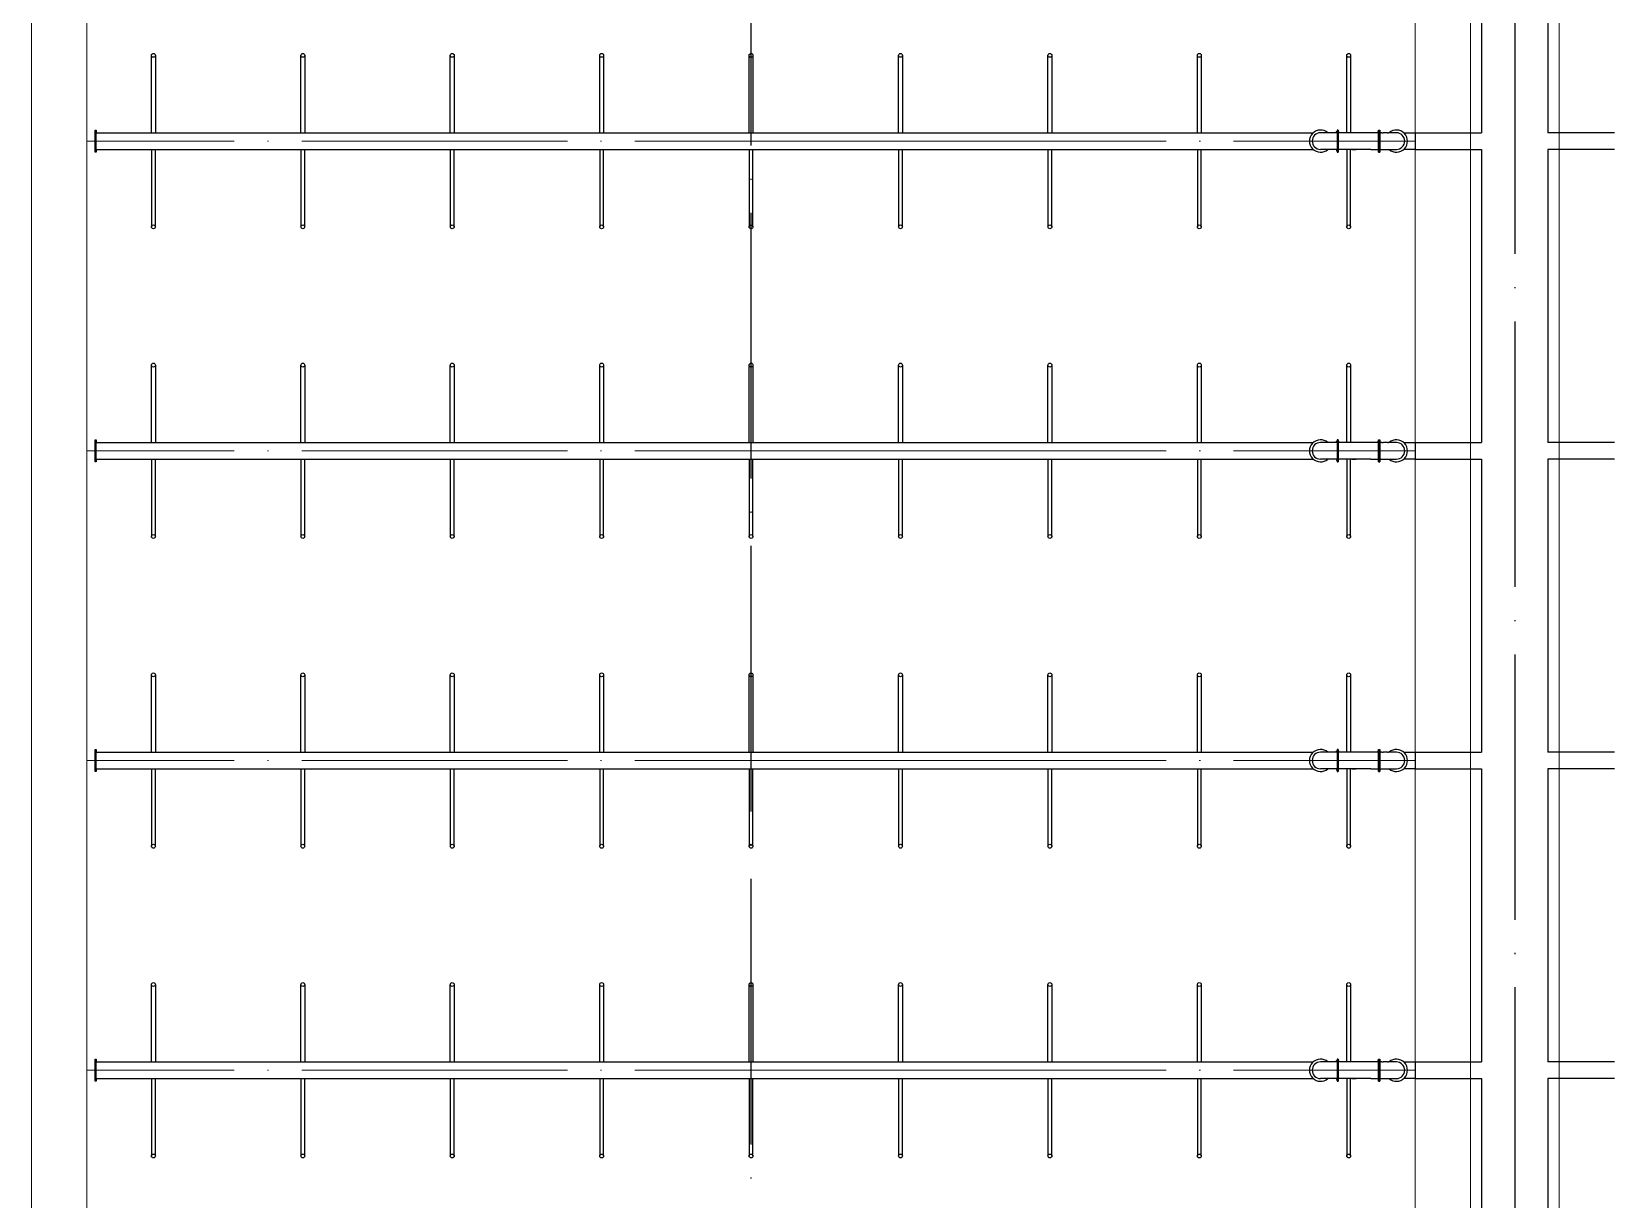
# Model space of a CAD drawing. Header units: millimetres. Extents: x 279 to 2876, y -494 to 1800.
# Drawn here: x 2597.9 to 2740.9, y 925.5 to 1031.1 of the extents above; entities that cross this region are included whole.
import ezdxf

# ---------------------------------------------------------------- set-up
doc = ezdxf.new("R2010")
doc.units = ezdxf.units.MM
doc.linetypes.add('ACAD_ISO04W100', pattern=[30, 24, -3, 0, -3])
doc.layers.add('图层1', color=1, linetype='Continuous', lineweight=25, plot=False)
doc.layers.add('图层2', color=5, linetype='Continuous', lineweight=25, plot=False)

msp = doc.modelspace()

# ---------------------------------------------------------------- linework, layer by layer
at = {"lineweight": 0}
for p, q in [((2727.89462, 845.16504), (2727.89462, 1095.16504)), ((2727.89462, 845.16504), (2727.89462, 1095.16504)), ((2735.8947, 845.16504), (2735.8947, 1095.16504)), ((2735.8947, 845.16504), (2735.8947, 1095.16504)), ((2597.89462, 835.16504), (2597.89462, 1085.16504)), ((2597.89462, 835.16504), (2597.89462, 1085.16504)), ((2602.89462, 1080.16504), (2602.89462, 840.16504)), ((2722.89462, 840.16504), (2722.89462, 1080.16504))]:
    msp.add_line(p, q, dxfattribs=at)
at = {"linetype": 'ACAD_ISO04W100'}
for p, q in [((2731.89466, 1095.16504), (2731.89466, 822.16504)), ((2731.89466, 1095.16504), (2731.89466, 822.16504)), ((2662.89462, 840.16504), (2662.89462, 1090.16504))]:
    msp.add_line(p, q, dxfattribs=at)
at = {"linetype": 'ACAD_ISO04W100', "lineweight": 0}
for p, q in [((2676.39462, 1021.16504), (2602.89462, 1021.16504)), ((2676.39462, 1021.16504), (2722.89462, 1021.16504)), ((2676.39462, 993.16504), (2602.89462, 993.16504)), ((2676.39462, 993.16504), (2722.89462, 993.16504)), ((2676.39462, 965.16504), (2602.89462, 965.16504)), ((2676.39462, 965.16504), (2722.89462, 965.16504)), ((2676.39462, 937.16504), (2602.89462, 937.16504)), ((2676.39462, 937.16504), (2722.89462, 937.16504))]:
    msp.add_line(p, q, dxfattribs=at)
at = {"layer": '图层1'}
for p, q in [((2718.89462, 1021.91504), (2714.34738, 1021.91504)), ((2715.80428, 1022.01504), (2715.80428, 1022.03504)), ((2715.80428, 1022.03504), (2715.82928, 1022.03504)), ((2715.82928, 1022.01504), (2715.80428, 1022.01504)), ((2715.82928, 1022.03504), (2715.82928, 1022.05504)), ((2715.82928, 1022.05504), (2715.83928, 1022.05504)), ((2715.82928, 1022.03504), (2715.82928, 1022.01504)), ((2715.82928, 1022.01504), (2715.82928, 1021.99504)), ((2715.82928, 1021.99504), (2715.83928, 1021.99504)), ((2715.83928, 1022.05504), (2715.83928, 1022.03504)), ((2715.83928, 1022.03504), (2715.85428, 1022.03504)), ((2715.83928, 1022.01504), (2715.83928, 1022.03504)), ((2715.85428, 1022.01504), (2715.83928, 1022.01504)), ((2715.83928, 1021.99504), (2715.83928, 1022.01504)), ((2715.95428, 1022.16504), (2715.85428, 1022.16504)), ((2715.85428, 1022.16504), (2715.85428, 1020.45633)), ((2715.85428, 1022.16504), (2715.85428, 1020.16364)), ((2715.85428, 1022.16504), (2715.95428, 1022.16504)), ((2715.85428, 1022.01504), (2715.85428, 1021.91504)), ((2715.95428, 1022.01504), (2715.95428, 1022.16504)), ((2715.95428, 1022.16504), (2715.95428, 1020.16364)), ((2715.95428, 1022.03504), (2715.97428, 1022.03504)), ((2715.95428, 1021.91504), (2715.95428, 1022.01504)), ((2715.97428, 1022.01504), (2715.95428, 1022.01504)), ((2715.95428, 1020.16504), (2715.95428, 1021.91504)), ((2715.97428, 1022.03504), (2715.97428, 1022.01504)), ((2719.29462, 1021.91504), (2718.89462, 1021.91504)), ((2719.89462, 1021.91504), (2719.29462, 1021.91504)), ((2719.54973, 1022.01504), (2719.54973, 1022.03504)), ((2719.54973, 1022.03504), (2719.57473, 1022.03504)), ((2719.57473, 1022.01504), (2719.54973, 1022.01504)), ((2719.57473, 1022.03504), (2719.57473, 1022.05504)), ((2719.57473, 1022.05504), (2719.58473, 1022.05504)), ((2719.57473, 1022.03504), (2719.57473, 1022.01504)), ((2719.57473, 1022.01504), (2719.57473, 1021.99504)), ((2719.57473, 1021.99504), (2719.58473, 1021.99504)), ((2719.58473, 1022.05504), (2719.58473, 1022.03504)), ((2719.58473, 1022.03504), (2719.59973, 1022.03504)), ((2719.58473, 1022.01504), (2719.58473, 1022.03504)), ((2719.59973, 1022.01504), (2719.58473, 1022.01504)), ((2719.58473, 1021.99504), (2719.58473, 1022.01504)), ((2719.59973, 1021.91504), (2719.59973, 1022.16504)), ((2719.59973, 1022.16504), (2719.69973, 1022.16504)), ((2719.59973, 1022.16504), (2719.59973, 1020.16364)), ((2719.59973, 1022.16504), (2719.69973, 1022.16504)), ((2719.59973, 1022.01504), (2719.59973, 1021.91504)), ((2719.59973, 1020.16504), (2719.59973, 1021.91504)), ((2719.69973, 1022.16504), (2719.69973, 1021.91504)), ((2719.69973, 1022.16504), (2719.69973, 1020.16364)), ((2719.69973, 1022.03504), (2719.71973, 1022.03504)), ((2719.71973, 1022.01504), (2719.69973, 1022.01504)), ((2719.69973, 1020.41504), (2719.69973, 1021.91504)), ((2719.71973, 1022.03504), (2719.71973, 1022.01504)), ((2719.89462, 1021.91504), (2719.99462, 1021.91504)), ((2720.39462, 1021.91504), (2719.99462, 1021.91504)), ((2720.39462, 1021.91504), (2720.49462, 1021.91504)), ((2721.20479, 1021.91504), (2720.49462, 1021.91504)), ((2721.86623, 1021.91504), (2721.89462, 1021.91504)), ((2721.89462, 1021.91504), (2722.89462, 1021.91504)), ((2722.89462, 1021.91504), (2722.89462, 1020.41504)), ((2718.89462, 1020.41504), (2714.34738, 1020.41504)), ((2715.82928, 1020.31364), (2715.80428, 1020.31364)), ((2715.80428, 1020.31364), (2715.80428, 1020.29364)), ((2715.80428, 1020.29364), (2715.82928, 1020.29364)), ((2715.82928, 1020.31364), (2715.82928, 1020.33364)), ((2715.82928, 1020.33364), (2715.83928, 1020.33364)), ((2715.82928, 1020.29364), (2715.82928, 1020.31364)), ((2715.82928, 1020.29364), (2715.82928, 1020.27364)), ((2715.82928, 1020.27364), (2715.83928, 1020.27364)), ((2715.83928, 1020.33364), (2715.83928, 1020.31364)), ((2715.85428, 1020.31364), (2715.83928, 1020.31364)), ((2715.83928, 1020.31364), (2715.83928, 1020.29364)), ((2715.83928, 1020.29364), (2715.85428, 1020.29364)), ((2715.83928, 1020.27364), (2715.83928, 1020.29364)), ((2715.85428, 1020.45633), (2715.85428, 1020.41504)), ((2715.85428, 1020.41504), (2715.85428, 1020.16504)), ((2715.85428, 1020.16504), (2715.95428, 1020.16504)), ((2715.85428, 1020.16364), (2715.95428, 1020.16364)), ((2715.97428, 1020.31364), (2715.95428, 1020.31364)), ((2715.95428, 1020.29364), (2715.97428, 1020.29364)), ((2715.97428, 1020.29364), (2715.97428, 1020.31364)), ((2718.89462, 1020.41504), (2719.29462, 1020.41504)), ((2719.29462, 1020.41504), (2719.89462, 1020.41504)), ((2719.57473, 1020.31364), (2719.54973, 1020.31364)), ((2719.54973, 1020.31364), (2719.54973, 1020.29364)), ((2719.54973, 1020.29364), (2719.57473, 1020.29364)), ((2719.57473, 1020.31364), (2719.57473, 1020.33364)), ((2719.57473, 1020.33364), (2719.58473, 1020.33364)), ((2719.57473, 1020.29364), (2719.57473, 1020.31364)), ((2719.57473, 1020.29364), (2719.57473, 1020.27364)), ((2719.57473, 1020.27364), (2719.58473, 1020.27364)), ((2719.58473, 1020.33364), (2719.58473, 1020.31364)), ((2719.59973, 1020.31364), (2719.58473, 1020.31364)), ((2719.58473, 1020.31364), (2719.58473, 1020.29364)), ((2719.58473, 1020.29364), (2719.59973, 1020.29364)), ((2719.58473, 1020.27364), (2719.58473, 1020.29364)), ((2719.59973, 1020.41504), (2719.59973, 1020.16504)), ((2719.69973, 1020.16504), (2719.59973, 1020.16504)), ((2719.59973, 1020.16504), (2719.69973, 1020.16504)), ((2719.59973, 1020.16364), (2719.69973, 1020.16364)), ((2719.69973, 1020.41504), (2719.69973, 1020.16504)), ((2719.69973, 1020.16504), (2719.69973, 1020.41504)), ((2719.71973, 1020.31364), (2719.69973, 1020.31364)), ((2719.69973, 1020.29364), (2719.71973, 1020.29364)), ((2719.71973, 1020.29364), (2719.71973, 1020.31364)), ((2719.89462, 1020.41504), (2719.99462, 1020.41504)), ((2719.99462, 1020.41504), (2720.39462, 1020.41504)), ((2720.39462, 1020.41504), (2720.49462, 1020.41504)), ((2720.49462, 1020.41504), (2721.19462, 1020.41504)), ((2721.89462, 1020.41504), (2721.86623, 1020.41504)), ((2722.89462, 1020.41504), (2721.89462, 1020.41504)), ((2718.89462, 993.91504), (2714.34738, 993.91504)), ((2715.80428, 994.01504), (2715.80428, 994.03504)), ((2715.80428, 994.03504), (2715.82928, 994.03504)), ((2715.82928, 994.01504), (2715.80428, 994.01504)), ((2715.82928, 994.03504), (2715.82928, 994.05504)), ((2715.82928, 994.05504), (2715.83928, 994.05504)), ((2715.82928, 994.03504), (2715.82928, 994.01504)), ((2715.82928, 994.01504), (2715.82928, 993.99504)), ((2715.82928, 993.99504), (2715.83928, 993.99504)), ((2715.83928, 994.05504), (2715.83928, 994.03504)), ((2715.83928, 994.03504), (2715.85428, 994.03504)), ((2715.83928, 994.01504), (2715.83928, 994.03504)), ((2715.85428, 994.01504), (2715.83928, 994.01504)), ((2715.83928, 993.99504), (2715.83928, 994.01504)), ((2715.95428, 994.16504), (2715.85428, 994.16504)), ((2715.85428, 994.16504), (2715.85428, 992.45633)), ((2715.85428, 994.16504), (2715.85428, 992.16364)), ((2715.85428, 994.16504), (2715.95428, 994.16504)), ((2715.85428, 994.01504), (2715.85428, 993.91504)), ((2715.95428, 994.01504), (2715.95428, 994.16504)), ((2715.95428, 994.16504), (2715.95428, 992.16364)), ((2715.95428, 994.03504), (2715.97428, 994.03504)), ((2715.95428, 993.91504), (2715.95428, 994.01504)), ((2715.97428, 994.01504), (2715.95428, 994.01504)), ((2715.95428, 992.16504), (2715.95428, 993.91504)), ((2715.97428, 994.03504), (2715.97428, 994.01504)), ((2719.29462, 993.91504), (2718.89462, 993.91504)), ((2719.89462, 993.91504), (2719.29462, 993.91504)), ((2719.54973, 994.01504), (2719.54973, 994.03504)), ((2719.54973, 994.03504), (2719.57473, 994.03504)), ((2719.57473, 994.01504), (2719.54973, 994.01504)), ((2719.57473, 994.03504), (2719.57473, 994.05504)), ((2719.57473, 994.05504), (2719.58473, 994.05504)), ((2719.57473, 994.03504), (2719.57473, 994.01504)), ((2719.57473, 994.01504), (2719.57473, 993.99504)), ((2719.57473, 993.99504), (2719.58473, 993.99504)), ((2719.58473, 994.05504), (2719.58473, 994.03504)), ((2719.58473, 994.03504), (2719.59973, 994.03504)), ((2719.58473, 994.01504), (2719.58473, 994.03504)), ((2719.59973, 994.01504), (2719.58473, 994.01504)), ((2719.58473, 993.99504), (2719.58473, 994.01504)), ((2719.59973, 993.91504), (2719.59973, 994.16504)), ((2719.59973, 994.16504), (2719.69973, 994.16504)), ((2719.59973, 994.16504), (2719.59973, 992.16364)), ((2719.59973, 994.16504), (2719.69973, 994.16504)), ((2719.59973, 994.01504), (2719.59973, 993.91504)), ((2719.59973, 992.16504), (2719.59973, 993.91504)), ((2719.69973, 994.16504), (2719.69973, 993.91504)), ((2719.69973, 994.16504), (2719.69973, 992.16364)), ((2719.69973, 994.03504), (2719.71973, 994.03504)), ((2719.71973, 994.01504), (2719.69973, 994.01504)), ((2719.69973, 992.41504), (2719.69973, 993.91504)), ((2719.71973, 994.03504), (2719.71973, 994.01504)), ((2719.89462, 993.91504), (2719.99462, 993.91504)), ((2720.39462, 993.91504), (2719.99462, 993.91504)), ((2720.39462, 993.91504), (2720.49462, 993.91504)), ((2721.20479, 993.91504), (2720.49462, 993.91504)), ((2721.86623, 993.91504), (2721.89462, 993.91504)), ((2721.89462, 993.91504), (2722.89462, 993.91504)), ((2722.89462, 993.91504), (2722.89462, 992.41504)), ((2715.85428, 992.45633), (2715.85428, 992.41504)), ((2718.89462, 992.41504), (2714.34738, 992.41504)), ((2715.82928, 992.31364), (2715.80428, 992.31364)), ((2715.80428, 992.31364), (2715.80428, 992.29364)), ((2715.80428, 992.29364), (2715.82928, 992.29364)), ((2715.82928, 992.31364), (2715.82928, 992.33364)), ((2715.82928, 992.33364), (2715.83928, 992.33364)), ((2715.82928, 992.29364), (2715.82928, 992.31364)), ((2715.82928, 992.29364), (2715.82928, 992.27364)), ((2715.82928, 992.27364), (2715.83928, 992.27364)), ((2715.83928, 992.33364), (2715.83928, 992.31364)), ((2715.85428, 992.31364), (2715.83928, 992.31364)), ((2715.83928, 992.31364), (2715.83928, 992.29364)), ((2715.83928, 992.29364), (2715.85428, 992.29364)), ((2715.83928, 992.27364), (2715.83928, 992.29364)), ((2715.85428, 992.41504), (2715.85428, 992.16504)), ((2715.85428, 992.16504), (2715.95428, 992.16504)), ((2715.85428, 992.16364), (2715.95428, 992.16364)), ((2715.97428, 992.31364), (2715.95428, 992.31364)), ((2715.95428, 992.29364), (2715.97428, 992.29364)), ((2715.97428, 992.29364), (2715.97428, 992.31364)), ((2718.89462, 992.41504), (2719.29462, 992.41504)), ((2719.29462, 992.41504), (2719.89462, 992.41504)), ((2719.57473, 992.31364), (2719.54973, 992.31364)), ((2719.54973, 992.31364), (2719.54973, 992.29364)), ((2719.54973, 992.29364), (2719.57473, 992.29364)), ((2719.57473, 992.31364), (2719.57473, 992.33364)), ((2719.57473, 992.33364), (2719.58473, 992.33364)), ((2719.57473, 992.29364), (2719.57473, 992.31364)), ((2719.57473, 992.29364), (2719.57473, 992.27364)), ((2719.57473, 992.27364), (2719.58473, 992.27364)), ((2719.58473, 992.33364), (2719.58473, 992.31364)), ((2719.59973, 992.31364), (2719.58473, 992.31364)), ((2719.58473, 992.31364), (2719.58473, 992.29364)), ((2719.58473, 992.29364), (2719.59973, 992.29364)), ((2719.58473, 992.27364), (2719.58473, 992.29364)), ((2719.59973, 992.41504), (2719.59973, 992.16504)), ((2719.69973, 992.16504), (2719.59973, 992.16504)), ((2719.59973, 992.16504), (2719.69973, 992.16504)), ((2719.59973, 992.16364), (2719.69973, 992.16364)), ((2719.69973, 992.41504), (2719.69973, 992.16504)), ((2719.69973, 992.16504), (2719.69973, 992.41504)), ((2719.71973, 992.31364), (2719.69973, 992.31364)), ((2719.69973, 992.29364), (2719.71973, 992.29364)), ((2719.71973, 992.29364), (2719.71973, 992.31364)), ((2719.89462, 992.41504), (2719.99462, 992.41504)), ((2719.99462, 992.41504), (2720.39462, 992.41504)), ((2720.39462, 992.41504), (2720.49462, 992.41504)), ((2720.49462, 992.41504), (2721.19462, 992.41504)), ((2721.89462, 992.41504), (2721.86623, 992.41504)), ((2722.89462, 992.41504), (2721.89462, 992.41504)), ((2718.89462, 965.91504), (2714.34738, 965.91504)), ((2715.80428, 966.01504), (2715.80428, 966.03504)), ((2715.80428, 966.03504), (2715.82928, 966.03504)), ((2715.82928, 966.01504), (2715.80428, 966.01504)), ((2715.82928, 966.03504), (2715.82928, 966.05504)), ((2715.82928, 966.05504), (2715.83928, 966.05504)), ((2715.82928, 966.03504), (2715.82928, 966.01504)), ((2715.82928, 966.01504), (2715.82928, 965.99504)), ((2715.82928, 965.99504), (2715.83928, 965.99504)), ((2715.83928, 966.05504), (2715.83928, 966.03504)), ((2715.83928, 966.03504), (2715.85428, 966.03504)), ((2715.83928, 966.01504), (2715.83928, 966.03504)), ((2715.85428, 966.01504), (2715.83928, 966.01504)), ((2715.83928, 965.99504), (2715.83928, 966.01504)), ((2715.95428, 966.16504), (2715.85428, 966.16504)), ((2715.85428, 966.16504), (2715.85428, 964.45633)), ((2715.85428, 966.16504), (2715.85428, 964.16364)), ((2715.85428, 966.16504), (2715.95428, 966.16504)), ((2715.85428, 966.01504), (2715.85428, 965.91504)), ((2715.95428, 966.01504), (2715.95428, 966.16504)), ((2715.95428, 966.16504), (2715.95428, 964.16364)), ((2715.95428, 966.03504), (2715.97428, 966.03504)), ((2715.95428, 965.91504), (2715.95428, 966.01504)), ((2715.97428, 966.01504), (2715.95428, 966.01504)), ((2715.95428, 964.16504), (2715.95428, 965.91504)), ((2715.97428, 966.03504), (2715.97428, 966.01504)), ((2719.29462, 965.91504), (2718.89462, 965.91504)), ((2719.89462, 965.91504), (2719.29462, 965.91504)), ((2719.54973, 966.01504), (2719.54973, 966.03504)), ((2719.54973, 966.03504), (2719.57473, 966.03504)), ((2719.57473, 966.01504), (2719.54973, 966.01504)), ((2719.57473, 966.03504), (2719.57473, 966.05504)), ((2719.57473, 966.05504), (2719.58473, 966.05504)), ((2719.57473, 966.03504), (2719.57473, 966.01504)), ((2719.57473, 966.01504), (2719.57473, 965.99504)), ((2719.57473, 965.99504), (2719.58473, 965.99504)), ((2719.58473, 966.05504), (2719.58473, 966.03504)), ((2719.58473, 966.03504), (2719.59973, 966.03504)), ((2719.58473, 966.01504), (2719.58473, 966.03504)), ((2719.59973, 966.01504), (2719.58473, 966.01504)), ((2719.58473, 965.99504), (2719.58473, 966.01504)), ((2719.59973, 965.91504), (2719.59973, 966.16504)), ((2719.59973, 966.16504), (2719.69973, 966.16504)), ((2719.59973, 966.16504), (2719.59973, 964.16364)), ((2719.59973, 966.16504), (2719.69973, 966.16504)), ((2719.59973, 966.01504), (2719.59973, 965.91504)), ((2719.59973, 964.16504), (2719.59973, 965.91504)), ((2719.69973, 966.16504), (2719.69973, 965.91504)), ((2719.69973, 966.16504), (2719.69973, 964.16364)), ((2719.69973, 966.03504), (2719.71973, 966.03504)), ((2719.71973, 966.01504), (2719.69973, 966.01504)), ((2719.69973, 964.41504), (2719.69973, 965.91504)), ((2719.71973, 966.03504), (2719.71973, 966.01504)), ((2719.89462, 965.91504), (2719.99462, 965.91504)), ((2720.39462, 965.91504), (2719.99462, 965.91504)), ((2720.39462, 965.91504), (2720.49462, 965.91504)), ((2721.20479, 965.91504), (2720.49462, 965.91504)), ((2721.86623, 965.91504), (2721.89462, 965.91504)), ((2721.89462, 965.91504), (2722.89462, 965.91504)), ((2722.89462, 965.91504), (2722.89462, 964.41504)), ((2718.89462, 964.41504), (2714.34738, 964.41504)), ((2715.82928, 964.31364), (2715.80428, 964.31364)), ((2715.80428, 964.31364), (2715.80428, 964.29364)), ((2715.80428, 964.29364), (2715.82928, 964.29364)), ((2715.82928, 964.31364), (2715.82928, 964.33364)), ((2715.82928, 964.33364), (2715.83928, 964.33364)), ((2715.82928, 964.29364), (2715.82928, 964.31364)), ((2715.82928, 964.29364), (2715.82928, 964.27364)), ((2715.82928, 964.27364), (2715.83928, 964.27364)), ((2715.83928, 964.33364), (2715.83928, 964.31364)), ((2715.85428, 964.31364), (2715.83928, 964.31364)), ((2715.83928, 964.31364), (2715.83928, 964.29364)), ((2715.83928, 964.29364), (2715.85428, 964.29364)), ((2715.83928, 964.27364), (2715.83928, 964.29364)), ((2715.85428, 964.45633), (2715.85428, 964.41504)), ((2715.85428, 964.41504), (2715.85428, 964.16504)), ((2715.85428, 964.16504), (2715.95428, 964.16504)), ((2715.85428, 964.16364), (2715.95428, 964.16364)), ((2715.97428, 964.31364), (2715.95428, 964.31364)), ((2715.95428, 964.29364), (2715.97428, 964.29364)), ((2715.97428, 964.29364), (2715.97428, 964.31364)), ((2718.89462, 964.41504), (2719.29462, 964.41504)), ((2719.29462, 964.41504), (2719.89462, 964.41504)), ((2719.57473, 964.31364), (2719.54973, 964.31364)), ((2719.54973, 964.31364), (2719.54973, 964.29364)), ((2719.54973, 964.29364), (2719.57473, 964.29364)), ((2719.57473, 964.31364), (2719.57473, 964.33364)), ((2719.57473, 964.33364), (2719.58473, 964.33364)), ((2719.57473, 964.29364), (2719.57473, 964.31364)), ((2719.57473, 964.29364), (2719.57473, 964.27364)), ((2719.57473, 964.27364), (2719.58473, 964.27364)), ((2719.58473, 964.33364), (2719.58473, 964.31364)), ((2719.59973, 964.31364), (2719.58473, 964.31364)), ((2719.58473, 964.31364), (2719.58473, 964.29364)), ((2719.58473, 964.29364), (2719.59973, 964.29364)), ((2719.58473, 964.27364), (2719.58473, 964.29364)), ((2719.59973, 964.41504), (2719.59973, 964.16504)), ((2719.69973, 964.16504), (2719.59973, 964.16504)), ((2719.59973, 964.16504), (2719.69973, 964.16504)), ((2719.59973, 964.16364), (2719.69973, 964.16364)), ((2719.69973, 964.41504), (2719.69973, 964.16504)), ((2719.69973, 964.16504), (2719.69973, 964.41504)), ((2719.71973, 964.31364), (2719.69973, 964.31364)), ((2719.69973, 964.29364), (2719.71973, 964.29364)), ((2719.71973, 964.29364), (2719.71973, 964.31364)), ((2719.89462, 964.41504), (2719.99462, 964.41504)), ((2719.99462, 964.41504), (2720.39462, 964.41504)), ((2720.39462, 964.41504), (2720.49462, 964.41504)), ((2720.49462, 964.41504), (2721.19462, 964.41504)), ((2721.89462, 964.41504), (2721.86623, 964.41504)), ((2722.89462, 964.41504), (2721.89462, 964.41504)), ((2715.95428, 938.16504), (2715.85428, 938.16504)), ((2715.85428, 938.16504), (2715.85428, 936.45633)), ((2715.85428, 938.16504), (2715.85428, 936.16364)), ((2715.85428, 938.16504), (2715.95428, 938.16504)), ((2715.95428, 938.01504), (2715.95428, 938.16504)), ((2715.95428, 938.16504), (2715.95428, 936.16364)), ((2719.59973, 937.91504), (2719.59973, 938.16504)), ((2719.59973, 938.16504), (2719.69973, 938.16504)), ((2719.59973, 938.16504), (2719.59973, 936.16364)), ((2719.59973, 938.16504), (2719.69973, 938.16504)), ((2719.69973, 938.16504), (2719.69973, 937.91504)), ((2719.69973, 938.16504), (2719.69973, 936.16364)), ((2718.89462, 937.91504), (2714.34738, 937.91504)), ((2715.80428, 938.01504), (2715.80428, 938.03504)), ((2715.80428, 938.03504), (2715.82928, 938.03504)), ((2715.82928, 938.01504), (2715.80428, 938.01504)), ((2715.82928, 938.03504), (2715.82928, 938.05504)), ((2715.82928, 938.05504), (2715.83928, 938.05504)), ((2715.82928, 938.03504), (2715.82928, 938.01504)), ((2715.82928, 938.01504), (2715.82928, 937.99504)), ((2715.82928, 937.99504), (2715.83928, 937.99504)), ((2715.83928, 938.05504), (2715.83928, 938.03504)), ((2715.83928, 938.03504), (2715.85428, 938.03504)), ((2715.83928, 938.01504), (2715.83928, 938.03504)), ((2715.85428, 938.01504), (2715.83928, 938.01504)), ((2715.83928, 937.99504), (2715.83928, 938.01504)), ((2715.85428, 938.01504), (2715.85428, 937.91504)), ((2715.95428, 938.03504), (2715.97428, 938.03504)), ((2715.95428, 937.91504), (2715.95428, 938.01504)), ((2715.97428, 938.01504), (2715.95428, 938.01504)), ((2715.95428, 936.16504), (2715.95428, 937.91504)), ((2715.97428, 938.03504), (2715.97428, 938.01504)), ((2719.29462, 937.91504), (2718.89462, 937.91504)), ((2719.89462, 937.91504), (2719.29462, 937.91504)), ((2719.54973, 938.01504), (2719.54973, 938.03504)), ((2719.54973, 938.03504), (2719.57473, 938.03504)), ((2719.57473, 938.01504), (2719.54973, 938.01504)), ((2719.57473, 938.03504), (2719.57473, 938.05504)), ((2719.57473, 938.05504), (2719.58473, 938.05504)), ((2719.57473, 938.03504), (2719.57473, 938.01504)), ((2719.57473, 938.01504), (2719.57473, 937.99504)), ((2719.57473, 937.99504), (2719.58473, 937.99504)), ((2719.58473, 938.05504), (2719.58473, 938.03504)), ((2719.58473, 938.03504), (2719.59973, 938.03504)), ((2719.58473, 938.01504), (2719.58473, 938.03504)), ((2719.59973, 938.01504), (2719.58473, 938.01504)), ((2719.58473, 937.99504), (2719.58473, 938.01504)), ((2719.59973, 938.01504), (2719.59973, 937.91504)), ((2719.59973, 936.16504), (2719.59973, 937.91504)), ((2719.69973, 938.03504), (2719.71973, 938.03504)), ((2719.71973, 938.01504), (2719.69973, 938.01504)), ((2719.69973, 936.41504), (2719.69973, 937.91504)), ((2719.71973, 938.03504), (2719.71973, 938.01504)), ((2719.89462, 937.91504), (2719.99462, 937.91504)), ((2720.39462, 937.91504), (2719.99462, 937.91504)), ((2720.39462, 937.91504), (2720.49462, 937.91504)), ((2721.20479, 937.91504), (2720.49462, 937.91504)), ((2721.86623, 937.91504), (2721.89462, 937.91504)), ((2721.89462, 937.91504), (2722.89462, 937.91504)), ((2722.89462, 937.91504), (2722.89462, 936.41504)), ((2718.89462, 936.41504), (2714.34738, 936.41504)), ((2715.82928, 936.31364), (2715.80428, 936.31364)), ((2715.80428, 936.31364), (2715.80428, 936.29364)), ((2715.80428, 936.29364), (2715.82928, 936.29364)), ((2715.82928, 936.31364), (2715.82928, 936.33364)), ((2715.82928, 936.33364), (2715.83928, 936.33364)), ((2715.82928, 936.29364), (2715.82928, 936.31364)), ((2715.82928, 936.29364), (2715.82928, 936.27364)), ((2715.82928, 936.27364), (2715.83928, 936.27364)), ((2715.83928, 936.33364), (2715.83928, 936.31364)), ((2715.85428, 936.31364), (2715.83928, 936.31364)), ((2715.83928, 936.31364), (2715.83928, 936.29364)), ((2715.83928, 936.29364), (2715.85428, 936.29364)), ((2715.83928, 936.27364), (2715.83928, 936.29364)), ((2715.85428, 936.45633), (2715.85428, 936.41504)), ((2715.85428, 936.41504), (2715.85428, 936.16504)), ((2715.85428, 936.16504), (2715.95428, 936.16504)), ((2715.85428, 936.16364), (2715.95428, 936.16364)), ((2715.97428, 936.31364), (2715.95428, 936.31364)), ((2715.95428, 936.29364), (2715.97428, 936.29364)), ((2715.97428, 936.29364), (2715.97428, 936.31364)), ((2718.89462, 936.41504), (2719.29462, 936.41504)), ((2719.29462, 936.41504), (2719.89462, 936.41504)), ((2719.57473, 936.31364), (2719.54973, 936.31364)), ((2719.54973, 936.31364), (2719.54973, 936.29364)), ((2719.54973, 936.29364), (2719.57473, 936.29364)), ((2719.57473, 936.31364), (2719.57473, 936.33364)), ((2719.57473, 936.33364), (2719.58473, 936.33364)), ((2719.57473, 936.29364), (2719.57473, 936.31364)), ((2719.57473, 936.29364), (2719.57473, 936.27364)), ((2719.57473, 936.27364), (2719.58473, 936.27364)), ((2719.58473, 936.33364), (2719.58473, 936.31364)), ((2719.59973, 936.31364), (2719.58473, 936.31364)), ((2719.58473, 936.31364), (2719.58473, 936.29364)), ((2719.58473, 936.29364), (2719.59973, 936.29364)), ((2719.58473, 936.27364), (2719.58473, 936.29364)), ((2719.59973, 936.41504), (2719.59973, 936.16504)), ((2719.69973, 936.16504), (2719.59973, 936.16504)), ((2719.59973, 936.16504), (2719.69973, 936.16504)), ((2719.59973, 936.16364), (2719.69973, 936.16364)), ((2719.69973, 936.41504), (2719.69973, 936.16504)), ((2719.69973, 936.16504), (2719.69973, 936.41504)), ((2719.71973, 936.31364), (2719.69973, 936.31364)), ((2719.69973, 936.29364), (2719.71973, 936.29364)), ((2719.71973, 936.29364), (2719.71973, 936.31364)), ((2719.89462, 936.41504), (2719.99462, 936.41504)), ((2719.99462, 936.41504), (2720.39462, 936.41504)), ((2720.39462, 936.41504), (2720.49462, 936.41504)), ((2720.49462, 936.41504), (2721.19462, 936.41504)), ((2721.89462, 936.41504), (2721.86623, 936.41504)), ((2722.89462, 936.41504), (2721.89462, 936.41504))]:
    msp.add_line(p, q, dxfattribs=at)
for centre, radius, start, end in [((2714.34738, 1021.16504), 1, 48.5903779, 311.4096221), ((2714.34738, 1021.16504), 0.75, 90, 270), ((2721.20479, 1021.16504), 1, 228.5903779, 131.4096221), ((2721.20479, 1021.16504), 0.75, 270, 90), ((2714.34738, 993.16504), 1, 48.5903779, 311.4096221), ((2714.34738, 993.16504), 0.75, 90, 270), ((2721.20479, 993.16504), 1, 228.5903779, 131.4096221), ((2721.20479, 993.16504), 0.75, 270, 90), ((2714.34738, 965.16504), 1, 48.5903779, 311.4096221), ((2714.34738, 965.16504), 0.75, 90, 270), ((2721.20479, 965.16504), 1, 228.5903779, 131.4096221), ((2721.20479, 965.16504), 0.75, 270, 90), ((2714.34738, 937.16504), 1, 48.5903779, 311.4096221), ((2721.20479, 937.16504), 1, 228.5903779, 131.4096221), ((2714.34738, 937.16504), 0.75, 90, 270), ((2721.20479, 937.16504), 0.75, 270, 90)]:
    msp.add_arc(centre, radius, start, end, dxfattribs=at)
at = {"layer": '图层2'}
for p, q in [((2728.89466, 1048.41504), (2728.89466, 1021.91504)), ((2728.89466, 1048.41504), (2728.89466, 1021.91504)), ((2728.89466, 1048.41504), (2728.89466, 1021.91504)), ((2728.89466, 1048.41504), (2728.89466, 1021.91504)), ((2734.89466, 1048.41504), (2734.89466, 1021.91504)), ((2734.89466, 1048.41504), (2734.89466, 1021.91504)), ((2734.89466, 1048.41504), (2734.89466, 1021.91504)), ((2734.89466, 1048.41504), (2734.89466, 1021.91504)), ((2608.71962, 1021.91504), (2608.71962, 1028.91504)), ((2609.06962, 1028.91504), (2609.06962, 1021.91504)), ((2622.21962, 1021.91504), (2622.21962, 1028.91504)), ((2622.56962, 1028.91504), (2622.56962, 1021.91504)), ((2635.71962, 1021.91504), (2635.71962, 1028.91504)), ((2636.06962, 1028.91504), (2636.06962, 1021.91504)), ((2649.21962, 1021.91504), (2649.21962, 1028.91504)), ((2649.56962, 1028.91504), (2649.56962, 1021.91504)), ((2662.71962, 1021.91504), (2662.71962, 1028.91504)), ((2663.06962, 1028.91504), (2663.06962, 1021.91504)), ((2676.21962, 1021.91504), (2676.21962, 1028.91504)), ((2676.56962, 1028.91504), (2676.56962, 1021.91504)), ((2689.71962, 1021.91504), (2689.71962, 1028.91504)), ((2690.06962, 1028.91504), (2690.06962, 1021.91504)), ((2703.21962, 1021.91504), (2703.21962, 1028.91504)), ((2703.21962, 1021.91504), (2703.21962, 1028.91504)), ((2703.56962, 1028.91504), (2703.56962, 1021.91504)), ((2703.56962, 1028.91504), (2703.56962, 1021.91504)), ((2716.71962, 1021.91504), (2716.71962, 1028.91504)), ((2717.06962, 1028.91504), (2717.06962, 1021.91504)), ((2603.61962, 1021.91504), (2603.61962, 1022.16504)), ((2603.61962, 1022.16504), (2603.71962, 1022.16504)), ((2603.61962, 1020.16504), (2603.61962, 1021.91504)), ((2603.71962, 1022.16504), (2603.71962, 1021.91504)), ((2603.71962, 1020.41504), (2603.71962, 1021.91504)), ((2603.71962, 1021.91504), (2713.68594, 1021.91504)), ((2722.89462, 1021.91504), (2728.89466, 1021.91504)), ((2740.8947, 1021.91504), (2734.89466, 1021.91504)), ((2603.71962, 1020.16504), (2603.61962, 1020.16504)), ((2603.71962, 1020.41504), (2603.71962, 1020.16504)), ((2603.71962, 1020.41504), (2713.68594, 1020.41504)), ((2608.71962, 1020.41504), (2608.71962, 1013.41504)), ((2609.06962, 1013.41504), (2609.06962, 1020.41504)), ((2622.21962, 1020.41504), (2622.21962, 1013.41504)), ((2622.56962, 1013.41504), (2622.56962, 1020.41504)), ((2635.71962, 1020.41504), (2635.71962, 1013.41504)), ((2636.06962, 1013.41504), (2636.06962, 1020.41504)), ((2649.21962, 1020.41504), (2649.21962, 1013.41504)), ((2649.56962, 1013.41504), (2649.56962, 1020.41504)), ((2662.71962, 1020.41504), (2662.71962, 1013.41504)), ((2663.06962, 1013.41504), (2663.06962, 1020.41504)), ((2676.21962, 1020.41504), (2676.21962, 1013.41504)), ((2676.56962, 1013.41504), (2676.56962, 1020.41504)), ((2689.71962, 1020.41504), (2689.71962, 1013.41504)), ((2690.06962, 1013.41504), (2690.06962, 1020.41504)), ((2703.21962, 1020.41504), (2703.21962, 1013.41504)), ((2703.21962, 1020.41504), (2703.21962, 1013.41504)), ((2703.56962, 1013.41504), (2703.56962, 1020.41504)), ((2703.56962, 1013.41504), (2703.56962, 1020.41504)), ((2716.71962, 1020.41504), (2716.71962, 1013.41504)), ((2717.06962, 1013.41504), (2717.06962, 1020.41504)), ((2717.16962, 1020.41504), (2717.56962, 1020.41504)), ((2722.89462, 1020.41504), (2728.89466, 1020.41504)), ((2728.89466, 1020.41504), (2728.89466, 993.91504)), ((2728.89466, 1020.41504), (2728.89466, 993.91504)), ((2728.89466, 1020.41504), (2728.89466, 993.91504)), ((2728.89466, 1020.41504), (2728.89466, 993.91504)), ((2734.89466, 1020.41504), (2734.89466, 993.91504)), ((2740.8947, 1020.41504), (2734.89466, 1020.41504)), ((2734.89466, 1020.41504), (2734.89466, 993.91504)), ((2734.89466, 1020.41504), (2734.89466, 993.91504)), ((2734.89466, 1020.41504), (2734.89466, 993.91504)), ((2608.71962, 993.91504), (2608.71962, 1000.91504)), ((2609.06962, 1000.91504), (2609.06962, 993.91504)), ((2622.21962, 993.91504), (2622.21962, 1000.91504)), ((2622.56962, 1000.91504), (2622.56962, 993.91504)), ((2635.71962, 993.91504), (2635.71962, 1000.91504)), ((2636.06962, 1000.91504), (2636.06962, 993.91504)), ((2649.21962, 993.91504), (2649.21962, 1000.91504)), ((2649.56962, 1000.91504), (2649.56962, 993.91504)), ((2662.71962, 993.91504), (2662.71962, 1000.91504)), ((2663.06962, 1000.91504), (2663.06962, 993.91504)), ((2676.21962, 993.91504), (2676.21962, 1000.91504)), ((2676.56962, 1000.91504), (2676.56962, 993.91504)), ((2689.71962, 993.91504), (2689.71962, 1000.91504)), ((2690.06962, 1000.91504), (2690.06962, 993.91504)), ((2703.21962, 993.91504), (2703.21962, 1000.91504)), ((2703.56962, 1000.91504), (2703.56962, 993.91504)), ((2716.71962, 993.91504), (2716.71962, 1000.91504)), ((2717.06962, 1000.91504), (2717.06962, 993.91504)), ((2603.61962, 993.91504), (2603.61962, 994.16504)), ((2603.61962, 994.16504), (2603.71962, 994.16504)), ((2603.61962, 992.16504), (2603.61962, 993.91504)), ((2603.71962, 994.16504), (2603.71962, 993.91504)), ((2603.71962, 992.41504), (2603.71962, 993.91504)), ((2603.71962, 993.91504), (2713.68594, 993.91504)), ((2722.89462, 993.91504), (2728.89466, 993.91504)), ((2740.8947, 993.91504), (2734.89466, 993.91504)), ((2603.71962, 992.16504), (2603.61962, 992.16504)), ((2603.71962, 992.41504), (2603.71962, 992.16504)), ((2603.71962, 992.41504), (2713.68594, 992.41504)), ((2608.71962, 992.41504), (2608.71962, 985.41504)), ((2609.06962, 985.41504), (2609.06962, 992.41504)), ((2622.21962, 992.41504), (2622.21962, 985.41504)), ((2622.56962, 985.41504), (2622.56962, 992.41504)), ((2635.71962, 992.41504), (2635.71962, 985.41504)), ((2636.06962, 985.41504), (2636.06962, 992.41504)), ((2649.21962, 992.41504), (2649.21962, 985.41504)), ((2649.56962, 985.41504), (2649.56962, 992.41504)), ((2662.71962, 992.41504), (2662.71962, 985.41504)), ((2663.06962, 985.41504), (2663.06962, 992.41504)), ((2676.21962, 992.41504), (2676.21962, 985.41504)), ((2676.56962, 985.41504), (2676.56962, 992.41504)), ((2689.71962, 992.41504), (2689.71962, 985.41504)), ((2690.06962, 985.41504), (2690.06962, 992.41504)), ((2703.21962, 992.41504), (2703.21962, 985.41504)), ((2703.56962, 985.41504), (2703.56962, 992.41504)), ((2716.71962, 992.41504), (2716.71962, 985.41504)), ((2717.06962, 985.41504), (2717.06962, 992.41504)), ((2717.16962, 992.41504), (2717.56962, 992.41504)), ((2722.89462, 992.41504), (2728.89466, 992.41504)), ((2728.89466, 992.41504), (2728.89466, 965.91504)), ((2728.89466, 992.41504), (2728.89466, 965.91504)), ((2728.89466, 992.41504), (2728.89466, 965.91504)), ((2728.89466, 992.41504), (2728.89466, 965.91504)), ((2734.89466, 992.41504), (2734.89466, 965.91504)), ((2740.8947, 992.41504), (2734.89466, 992.41504)), ((2734.89466, 992.41504), (2734.89466, 965.91504)), ((2734.89466, 992.41504), (2734.89466, 965.91504)), ((2734.89466, 992.41504), (2734.89466, 965.91504)), ((2608.71962, 965.91504), (2608.71962, 972.91504)), ((2609.06962, 972.91504), (2609.06962, 965.91504)), ((2622.21962, 965.91504), (2622.21962, 972.91504)), ((2622.56962, 972.91504), (2622.56962, 965.91504)), ((2635.71962, 965.91504), (2635.71962, 972.91504)), ((2636.06962, 972.91504), (2636.06962, 965.91504)), ((2649.21962, 965.91504), (2649.21962, 972.91504)), ((2649.56962, 972.91504), (2649.56962, 965.91504)), ((2662.71962, 965.91504), (2662.71962, 972.91504)), ((2663.06962, 972.91504), (2663.06962, 965.91504)), ((2676.21962, 965.91504), (2676.21962, 972.91504)), ((2676.56962, 972.91504), (2676.56962, 965.91504)), ((2689.71962, 965.91504), (2689.71962, 972.91504)), ((2690.06962, 972.91504), (2690.06962, 965.91504)), ((2703.21962, 965.91504), (2703.21962, 972.91504)), ((2703.21962, 965.91504), (2703.21962, 972.91504)), ((2703.56962, 972.91504), (2703.56962, 965.91504)), ((2703.56962, 972.91504), (2703.56962, 965.91504)), ((2716.71962, 965.91504), (2716.71962, 972.91504)), ((2717.06962, 972.91504), (2717.06962, 965.91504)), ((2603.61962, 965.91504), (2603.61962, 966.16504)), ((2603.61962, 966.16504), (2603.71962, 966.16504)), ((2603.61962, 964.16504), (2603.61962, 965.91504)), ((2603.71962, 966.16504), (2603.71962, 965.91504)), ((2603.71962, 964.41504), (2603.71962, 965.91504)), ((2603.71962, 965.91504), (2713.68594, 965.91504)), ((2722.89462, 965.91504), (2728.89466, 965.91504)), ((2740.8947, 965.91504), (2734.89466, 965.91504)), ((2603.71962, 964.16504), (2603.61962, 964.16504)), ((2603.71962, 964.41504), (2603.71962, 964.16504)), ((2603.71962, 964.41504), (2713.68594, 964.41504)), ((2608.71962, 964.41504), (2608.71962, 957.41504)), ((2609.06962, 957.41504), (2609.06962, 964.41504)), ((2622.21962, 964.41504), (2622.21962, 957.41504)), ((2622.56962, 957.41504), (2622.56962, 964.41504)), ((2635.71962, 964.41504), (2635.71962, 957.41504)), ((2636.06962, 957.41504), (2636.06962, 964.41504)), ((2649.21962, 964.41504), (2649.21962, 957.41504)), ((2649.56962, 957.41504), (2649.56962, 964.41504)), ((2662.71962, 964.41504), (2662.71962, 957.41504)), ((2663.06962, 957.41504), (2663.06962, 964.41504)), ((2676.21962, 964.41504), (2676.21962, 957.41504)), ((2676.56962, 957.41504), (2676.56962, 964.41504)), ((2689.71962, 964.41504), (2689.71962, 957.41504)), ((2690.06962, 957.41504), (2690.06962, 964.41504)), ((2703.21962, 964.41504), (2703.21962, 957.41504)), ((2703.21962, 964.41504), (2703.21962, 957.41504)), ((2703.56962, 957.41504), (2703.56962, 964.41504)), ((2703.56962, 957.41504), (2703.56962, 964.41504)), ((2716.71962, 964.41504), (2716.71962, 957.41504)), ((2717.06962, 957.41504), (2717.06962, 964.41504)), ((2717.16962, 964.41504), (2717.56962, 964.41504)), ((2722.89462, 964.41504), (2728.89466, 964.41504)), ((2728.89466, 964.41504), (2728.89466, 937.91504)), ((2728.89466, 964.41504), (2728.89466, 937.91504)), ((2728.89466, 964.41504), (2728.89466, 937.91504)), ((2728.89466, 964.41504), (2728.89466, 937.91504)), ((2734.89466, 964.41504), (2734.89466, 937.91504)), ((2740.8947, 964.41504), (2734.89466, 964.41504)), ((2734.89466, 964.41504), (2734.89466, 937.91504)), ((2734.89466, 964.41504), (2734.89466, 937.91504)), ((2734.89466, 964.41504), (2734.89466, 937.91504)), ((2608.71962, 937.91504), (2608.71962, 944.91504)), ((2609.06962, 944.91504), (2609.06962, 937.91504)), ((2622.21962, 937.91504), (2622.21962, 944.91504)), ((2622.56962, 944.91504), (2622.56962, 937.91504)), ((2635.71962, 937.91504), (2635.71962, 944.91504)), ((2636.06962, 944.91504), (2636.06962, 937.91504)), ((2649.21962, 937.91504), (2649.21962, 944.91504)), ((2649.56962, 944.91504), (2649.56962, 937.91504)), ((2662.71962, 937.91504), (2662.71962, 944.91504)), ((2663.06962, 944.91504), (2663.06962, 937.91504)), ((2676.21962, 937.91504), (2676.21962, 944.91504)), ((2676.56962, 944.91504), (2676.56962, 937.91504)), ((2689.71962, 937.91504), (2689.71962, 944.91504)), ((2690.06962, 944.91504), (2690.06962, 937.91504)), ((2703.21962, 937.91504), (2703.21962, 944.91504)), ((2703.21962, 937.91504), (2703.21962, 944.91504)), ((2703.56962, 944.91504), (2703.56962, 937.91504)), ((2703.56962, 944.91504), (2703.56962, 937.91504)), ((2716.71962, 937.91504), (2716.71962, 944.91504)), ((2717.06962, 944.91504), (2717.06962, 937.91504)), ((2603.61962, 937.91504), (2603.61962, 938.16504)), ((2603.61962, 938.16504), (2603.71962, 938.16504)), ((2603.71962, 938.16504), (2603.71962, 937.91504)), ((2603.61962, 936.16504), (2603.61962, 937.91504)), ((2603.71962, 936.41504), (2603.71962, 937.91504)), ((2603.71962, 937.91504), (2713.68594, 937.91504)), ((2722.89462, 937.91504), (2728.89466, 937.91504)), ((2740.8947, 937.91504), (2734.89466, 937.91504)), ((2603.71962, 936.16504), (2603.61962, 936.16504)), ((2603.71962, 936.41504), (2603.71962, 936.16504)), ((2603.71962, 936.41504), (2713.68594, 936.41504)), ((2608.71962, 936.41504), (2608.71962, 929.41504)), ((2609.06962, 929.41504), (2609.06962, 936.41504)), ((2622.21962, 936.41504), (2622.21962, 929.41504)), ((2622.56962, 929.41504), (2622.56962, 936.41504)), ((2635.71962, 936.41504), (2635.71962, 929.41504)), ((2636.06962, 929.41504), (2636.06962, 936.41504)), ((2649.21962, 936.41504), (2649.21962, 929.41504)), ((2649.56962, 929.41504), (2649.56962, 936.41504)), ((2662.71962, 936.41504), (2662.71962, 929.41504)), ((2663.06962, 929.41504), (2663.06962, 936.41504)), ((2676.21962, 936.41504), (2676.21962, 929.41504)), ((2676.56962, 929.41504), (2676.56962, 936.41504)), ((2689.71962, 936.41504), (2689.71962, 929.41504)), ((2690.06962, 929.41504), (2690.06962, 936.41504)), ((2703.21962, 936.41504), (2703.21962, 929.41504)), ((2703.21962, 936.41504), (2703.21962, 929.41504)), ((2703.56962, 929.41504), (2703.56962, 936.41504)), ((2703.56962, 929.41504), (2703.56962, 936.41504)), ((2716.71962, 936.41504), (2716.71962, 929.41504)), ((2717.06962, 929.41504), (2717.06962, 936.41504)), ((2717.16962, 936.41504), (2717.56962, 936.41504)), ((2722.89462, 936.41504), (2728.89466, 936.41504)), ((2728.89466, 936.41504), (2728.89466, 909.91504)), ((2728.89466, 936.41504), (2728.89466, 909.91504)), ((2728.89466, 936.41504), (2728.89466, 909.91504)), ((2728.89466, 936.41504), (2728.89466, 909.91504)), ((2734.89466, 936.41504), (2734.89466, 909.91504)), ((2740.8947, 936.41504), (2734.89466, 936.41504)), ((2734.89466, 936.41504), (2734.89466, 909.91504)), ((2734.89466, 936.41504), (2734.89466, 909.91504)), ((2734.89466, 936.41504), (2734.89466, 909.91504))]:
    msp.add_line(p, q, dxfattribs=at)
for centre in [(2608.89462, 1028.91504), (2622.39462, 1028.91504), (2635.89462, 1028.91504), (2649.39462, 1028.91504), (2662.89462, 1028.91504), (2676.39462, 1028.91504), (2689.89462, 1028.91504), (2703.39462, 1028.91504), (2703.39462, 1028.91504), (2716.89462, 1028.91504), (2716.89462, 1028.91504), (2608.89462, 1013.41504), (2622.39462, 1013.41504), (2635.89462, 1013.41504), (2649.39462, 1013.41504), (2662.89462, 1013.41504), (2676.39462, 1013.41504), (2689.89462, 1013.41504), (2703.39462, 1013.41504), (2703.39462, 1013.41504), (2716.89462, 1013.41504), (2716.89462, 1013.41504), (2608.89462, 1000.91504), (2622.39462, 1000.91504), (2635.89462, 1000.91504), (2649.39462, 1000.91504), (2662.89462, 1000.91504), (2676.39462, 1000.91504), (2689.89462, 1000.91504), (2703.39462, 1000.91504), (2703.39462, 1000.91504), (2716.89462, 1000.91504), (2716.89462, 1000.91504), (2608.89462, 985.41504), (2622.39462, 985.41504), (2635.89462, 985.41504), (2649.39462, 985.41504), (2662.89462, 985.41504), (2676.39462, 985.41504), (2689.89462, 985.41504), (2703.39462, 985.41504), (2703.39462, 985.41504), (2716.89462, 985.41504), (2716.89462, 985.41504), (2608.89462, 972.91504), (2622.39462, 972.91504), (2635.89462, 972.91504), (2649.39462, 972.91504), (2662.89462, 972.91504), (2676.39462, 972.91504), (2689.89462, 972.91504), (2703.39462, 972.91504), (2703.39462, 972.91504), (2716.89462, 972.91504), (2716.89462, 972.91504), (2608.89462, 957.41504), (2622.39462, 957.41504), (2635.89462, 957.41504), (2649.39462, 957.41504), (2662.89462, 957.41504), (2676.39462, 957.41504), (2689.89462, 957.41504), (2703.39462, 957.41504), (2703.39462, 957.41504), (2716.89462, 957.41504), (2716.89462, 957.41504), (2608.89462, 944.91504), (2622.39462, 944.91504), (2635.89462, 944.91504), (2649.39462, 944.91504), (2662.89462, 944.91504), (2676.39462, 944.91504), (2689.89462, 944.91504), (2703.39462, 944.91504), (2703.39462, 944.91504), (2716.89462, 944.91504), (2716.89462, 944.91504), (2608.89462, 929.41504), (2622.39462, 929.41504), (2635.89462, 929.41504), (2649.39462, 929.41504), (2662.89462, 929.41504), (2676.39462, 929.41504), (2689.89462, 929.41504), (2703.39462, 929.41504), (2703.39462, 929.41504), (2716.89462, 929.41504)]:
    msp.add_circle(centre, 0.175, dxfattribs=at)

doc.saveas('drawing.dxf')
